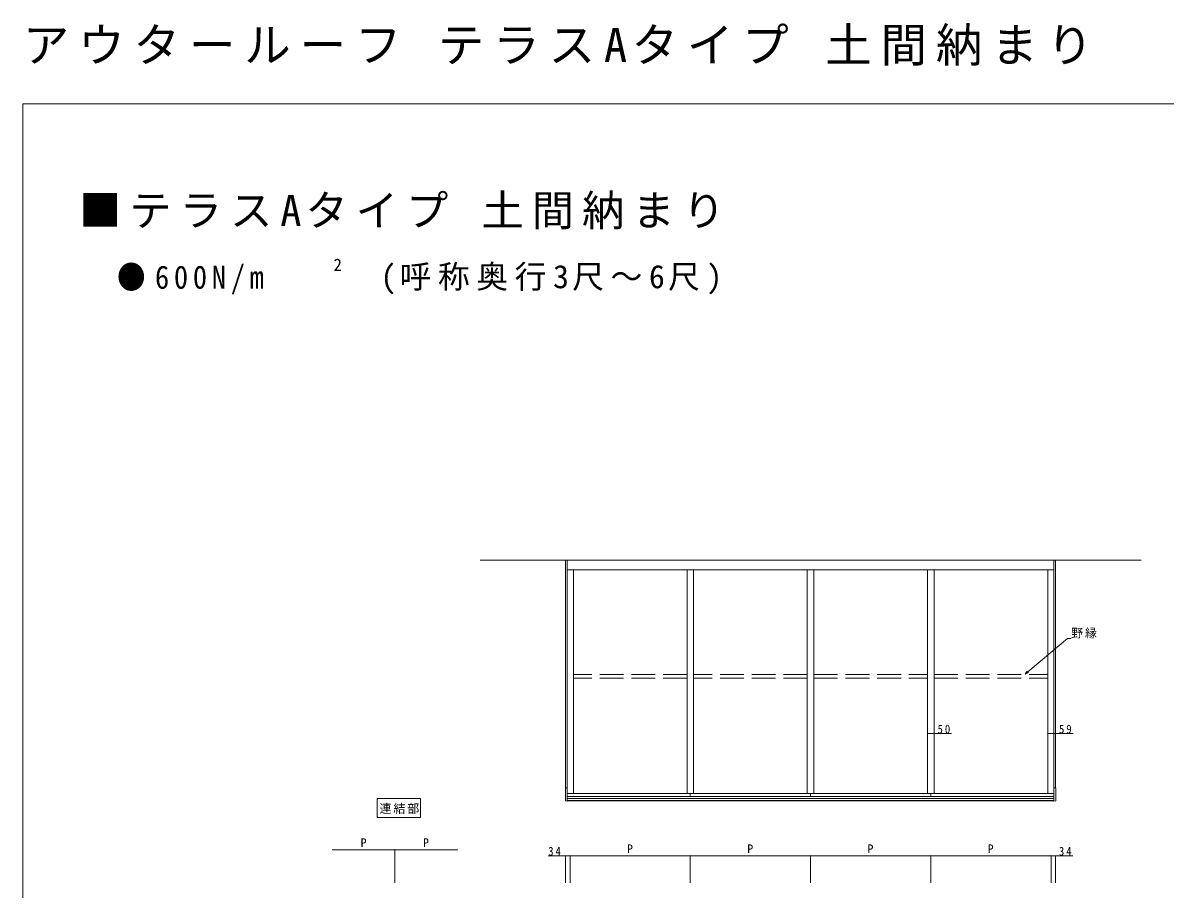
# Model space of a CAD drawing. Units: millimetres, scale not verified. Extents: x -7920 to 7920, y -12800 to 12773.
# Drawn here: x -7920 to 726, y 6216 to 12773 of the extents above; entities that cross this region are included whole.
import ezdxf
from ezdxf.enums import TextEntityAlignment as Align

# ---------------------------------------------------------------- set-up
doc = ezdxf.new("R2010")
doc.units = ezdxf.units.MM
doc.header["$LTSCALE"] = 60
doc.linetypes.add('USER1', pattern=[4, 3, -1])
for name, color, linetype, lineweight in [('0-1_USER1', 7, 'Continuous', 18), ('0-2_YKK_ZWAK', 7, 'Continuous', 18), ('0-3_YKK_A1', 4, 'Continuous', 18), ('0-4_YKK_D', 6, 'Continuous', 18), ('0-5_YKK_Z1', 7, 'Continuous', 18)]:
    doc.layers.add(name, color=color, linetype=linetype, lineweight=lineweight)
doc.styles.add('ＭＳ ゴシック', font='')
doc.styles.get('ＭＳ ゴシック').set_extended_font_data('MS Gothic')

msp = doc.modelspace()

# ---------------------------------------------------------------- linework, layer by layer
at = {"layer": '0-1_USER1', "color": 3}
for p, q in [((-5239.2, 6901.64), (-4909.2, 6901.64)), ((-5239.2, 6757.64), (-5239.2, 6901.64)), ((-4909.2, 6901.64), (-4909.2, 6757.64)), ((-4909.2, 6757.64), (-5239.2, 6757.64))]:
    msp.add_line(p, q, dxfattribs=at)
at = {"layer": '0-2_YKK_ZWAK'}
for p, q in [((-7920, -12800), (-7920, 12160)), ((-7920, 12160), (7920, 12160))]:
    msp.add_line(p, q, dxfattribs=at)
at = {"layer": '0-3_YKK_A1'}
for p, q in [((-3811.82, 6981.63), (-3811.82, 8706.27)), ((-3799.32, 6981.88), (-3799.32, 8706.27)), ((-116.32, 6981.88), (-116.32, 8706.27)), ((-103.82, 6981.63), (-103.82, 8706.27)), ((-3799.32, 8633.43), (-116.32, 8633.43)), ((-3752.82, 6939.37), (-3752.82, 8633.43)), ((-2892.82, 6939.37), (-2892.82, 8633.43)), ((-2842.82, 6939.37), (-2842.82, 8633.43)), ((-1982.82, 6939.37), (-1982.82, 8633.43)), ((-1932.82, 6939.37), (-1932.82, 8633.43)), ((-1072.82, 6939.37), (-1072.82, 8633.43)), ((-1022.82, 6939.37), (-1022.82, 8633.43)), ((-162.82, 6939.37), (-162.82, 8633.43)), ((-3799.32, 6981.88), (-3799.32, 7242.72)), ((-162.82, 6939.37), (-162.82, 7242.72)), ((-116.32, 6981.88), (-116.32, 7242.72)), ((-103.82, 6981.63), (-103.82, 7242.72)), ((-3813.32, 6980.28), (-3813.32, 6981.3)), ((-3813.32, 6883.44), (-3813.32, 6980.28)), ((-3798.82, 6981.89), (-3813.03, 6981.6)), ((-3798.82, 6981.89), (-3798.82, 6980.78)), ((-3798.82, 6980.78), (-3798.82, 6980.43)), ((-3798.82, 6980.43), (-3798.82, 6882.52)), ((-3798.82, 6939.37), (-116.82, 6939.37)), ((-3798.82, 6918.06), (-116.82, 6918.06)), ((-2867.82, 6939.37), (-2867.82, 6918.06)), ((-1957.82, 6939.37), (-1957.82, 6918.06)), ((-1047.82, 6939.37), (-1047.82, 6918.06)), ((-116.82, 6981.89), (-116.82, 6980.78)), ((-116.82, 6981.89), (-102.62, 6981.6)), ((-116.82, 6980.78), (-116.82, 6980.43)), ((-116.82, 6980.43), (-116.82, 6882.52)), ((-102.32, 6980.28), (-102.32, 6981.3)), ((-102.32, 6883.44), (-102.32, 6980.28)), ((-3798.82, 6882.27), (-3813.04, 6883.14)), ((-3798.82, 6901.27), (-116.82, 6901.27)), ((-3798.82, 6887.27), (-116.82, 6887.27)), ((-3798.82, 6886.27), (-116.82, 6886.27)), ((-116.82, 6884.77), (-3798.82, 6884.77)), ((-3798.82, 6882.52), (-3798.82, 6882.27)), ((-116.82, 6882.27), (-102.61, 6883.14)), ((-116.82, 6882.52), (-116.82, 6882.27))]:
    msp.add_line(p, q, dxfattribs=at)
at = {"layer": '0-3_YKK_A1', "linetype": 'USER1'}
for p, q in [((-2892.82, 7840.55), (-3752.82, 7840.55)), ((-2892.82, 7811.52), (-3752.82, 7811.52)), ((-1982.82, 7840.55), (-2842.82, 7840.55)), ((-1982.82, 7811.52), (-2842.82, 7811.52)), ((-1932.82, 7840.55), (-1072.82, 7840.55)), ((-1932.82, 7811.52), (-1072.82, 7811.52)), ((-1022.82, 7840.55), (-162.82, 7840.55)), ((-1022.82, 7811.52), (-162.82, 7811.52))]:
    msp.add_line(p, q, dxfattribs=at)
at = {"layer": '0-3_YKK_A1', "color": 7, "lineweight": 9}
for p, q in [((-332.53, 7843.36), (-317.41, 7865)), ((-332.53, 7843.36), (-313.01, 7859.77)), ((-308.62, 7854.54), (-332.53, 7843.36))]:
    msp.add_line(p, q, dxfattribs=at)
at = {"layer": '0-3_YKK_A1'}
for centre, start, end in [((-3813.02, 6981.3), 91.15842, 180), ((-102.62, 6981.3), 0, 88.84158), ((-3813.02, 6883.44), 180, 266.5), ((-102.62, 6883.44), 273.5, 0)]:
    msp.add_arc(centre, 0.3, start, end, dxfattribs=at)
at = {"layer": '0-4_YKK_D'}
for p, q in [((-313.01, 7859.77), (-11.91, 8112.93)), ((-11.91, 8112.93), (13.99, 8112.93)), ((-1072.82, 7392.61), (-1022.82, 7392.61)), ((-1022.82, 7392.61), (-890.12, 7392.61)), ((-162.82, 7392.61), (-103.82, 7392.61)), ((-103.82, 7392.61), (28.88, 7392.61)), ((-5575.34, 6514.38), (-5575.34, 6515.38)), ((-5575.34, 6514.38), (-5103.34, 6514.38)), ((-5103.34, 6263.38), (-5103.34, 6515.38)), ((-5103.34, 6263.38), (-5103.34, 6515.38)), ((-4631.34, 6514.38), (-5103.34, 6514.38)), ((-4631.34, 6514.38), (-4631.34, 6515.38)), ((-3811.83, 6467.98), (-3944.13, 6467.98)), ((-3811.83, 6263.38), (-3811.83, 6468.98)), ((-3777.82, 6467.98), (-3811.83, 6467.98)), ((-3777.82, 6263.38), (-3777.82, 6468.98)), ((-3777.82, 6263.38), (-3777.82, 6468.98)), ((-3777.82, 6467.98), (-2867.82, 6467.98)), ((-2867.82, 6263.38), (-2867.82, 6468.98)), ((-2867.82, 6263.38), (-2867.82, 6468.98)), ((-2867.82, 6467.98), (-1957.82, 6467.98)), ((-1957.82, 6263.38), (-1957.82, 6468.98)), ((-1957.82, 6263.38), (-1957.82, 6468.98)), ((-1957.82, 6467.98), (-1047.82, 6467.98)), ((-1047.82, 6263.38), (-1047.82, 6468.98)), ((-1047.82, 6263.38), (-1047.82, 6468.98)), ((-1047.82, 6467.98), (-137.82, 6467.98)), ((-137.82, 6263.38), (-137.82, 6468.98)), ((-137.82, 6263.38), (-137.82, 6468.98)), ((-137.82, 6467.98), (-103.82, 6467.98)), ((-103.82, 6263.38), (-103.82, 6468.98)), ((-103.82, 6467.98), (28.48, 6467.98))]:
    msp.add_line(p, q, dxfattribs=at)
for centre in [(-1072.82, 7392.61), (-1022.82, 7392.61), (-162.82, 7392.61), (-103.82, 7392.61)]:
    msp.add_circle(centre, 0.3, dxfattribs=at)
for centre, start, end in [((-5103.34, 6514.38), 0, 180), ((-5103.34, 6514.38), 0, 180), ((-5103.34, 6514.38), 180, 0), ((-5103.34, 6514.38), 180, 0), ((-3811.83, 6467.98), 0, 180), ((-3811.83, 6467.98), 180, 0), ((-3777.82, 6467.98), 0, 180), ((-3777.82, 6467.98), 0, 180), ((-3777.82, 6467.98), 180, 0), ((-3777.82, 6467.98), 180, 0), ((-2867.82, 6467.98), 0, 180), ((-2867.82, 6467.98), 0, 180), ((-2867.82, 6467.98), 180, 0), ((-2867.82, 6467.98), 180, 0), ((-1957.82, 6467.98), 0, 180), ((-1957.82, 6467.98), 0, 180), ((-1957.82, 6467.98), 180, 0), ((-1957.82, 6467.98), 180, 0), ((-1047.82, 6467.98), 0, 180), ((-1047.82, 6467.98), 0, 180), ((-1047.82, 6467.98), 180, 0), ((-1047.82, 6467.98), 180, 0), ((-137.82, 6467.98), 0, 180), ((-137.82, 6467.98), 0, 180), ((-137.82, 6467.98), 180, 0), ((-137.82, 6467.98), 180, 0), ((-103.82, 6467.98), 0, 180), ((-103.82, 6467.98), 180, 0)]:
    msp.add_arc(centre, 1.59, start, end, dxfattribs=at)
at = {"layer": '0-5_YKK_Z1'}
msp.add_line((-4457.82, 8706.27), (545, 8706.27), dxfattribs=at)

# ---------------------------------------------------------------- texts
at = {"layer": '0-1_USER1', "style": 'ＭＳ ゴシック'}
msp.add_text('2', height=93.84, dxfattribs=at).set_placement((-5568.85, 10866.62), align=Align.BOTTOM_LEFT)
at = {"layer": '0-1_USER1', "attachment_point": 7, "style": 'ＭＳ ゴシック'}
for s, insert, char_height in [('\\T1.19;アウタールーフ\\~テラスAタイプ\\~土間納まり', (-7920, 12448), 258.1), ('\\T1.19;■テラスAタイプ\\~土間納まり', (-7494.35, 11209.9), 234.6), ('\\T1.33;\\W0.9;●600N/m', (-7207.31, 10717.27), 176), ('\\T1.21;(呼称奥行3尺～6尺)', (-5213.47, 10717.27), 176), ('\\T1.17;連結部', (-5220.4, 6784.64), 65.98)]:
    msp.add_mtext(s, dxfattribs=dict(at, insert=insert, char_height=char_height))
at = {"layer": '0-4_YKK_D', "color": 7, "style": 'ＭＳ ゴシック'}
for p in [(-5363.34, 6514.98), (-4891.34, 6514.98), (-3346.82, 6468.58), (-2436.82, 6468.58), (-1526.82, 6468.58), (-616.82, 6468.58)]:
    msp.add_text('P', height=65.98, dxfattribs=at).set_placement(p, align=Align.BOTTOM_LEFT)
at = {"layer": '0-4_YKK_D', "color": 7, "char_height": 65.98, "attachment_point": 7, "style": 'ＭＳ ゴシック'}
for s, insert in [('\\T1.17;野縁', (13.99, 8113.33)), ('\\T1.37;\\W0.9;50', (-996.52, 7393.41)), ('\\T1.37;\\W0.9;59', (-77.52, 7393.41)), ('\\T1.37;\\W0.9;34', (-3943.53, 6468.58)), ('\\T1.37;\\W0.9;34', (-77.72, 6468.58))]:
    msp.add_mtext(s, dxfattribs=dict(at, insert=insert))

doc.saveas('drawing.dxf')
